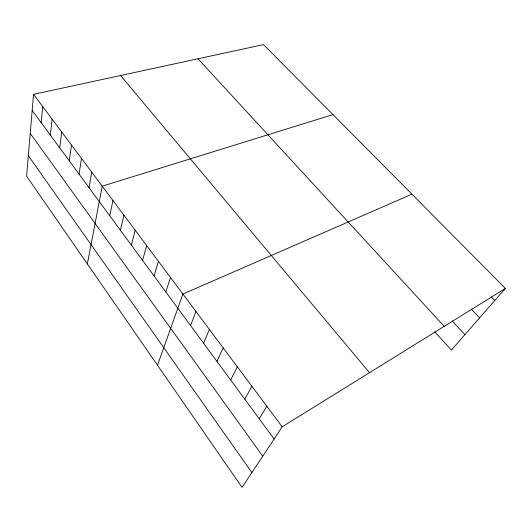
<?xml version="1.0" encoding="UTF-8"?>
<svg xmlns="http://www.w3.org/2000/svg" width="532" height="532" viewBox="0 0 532 532"><rect width="100%" height="100%" fill="white"/><g stroke="black" fill="none" stroke-linecap="round" stroke-linejoin="round"><path stroke-width="0.8" d="M33.549 94.344L26.6 176.172L242.06 487.385L282.206 426.804L505.4 288.417L263.52 44.615L33.549 94.344L282.206 426.804M41.163 122.646L42.726 106.613M50.334 135.101L52.103 119.155M59.704 147.823L61.692 131.969M69.273 160.824L71.487 145.07M79.055 174.11L81.502 158.463M89.057 187.69L91.75 172.155M87.361 263.938L102.23 186.167L332.966 114.619M109.738 215.779L112.95 200.504M120.438 230.303L123.923 215.174M131.384 245.166L135.161 230.196M142.583 260.381L146.666 245.578M154.054 275.955L158.45 261.338M165.798 291.908L170.526 277.485M157.505 365.245L182.902 294.03L411.914 194.193M190.536 325.498L195.982 311.513M203.57 343.2L209.402 329.461M216.943 361.361L223.187 347.888M230.669 380.001L237.339 366.814M244.767 399.146L251.889 386.259M259.244 418.804L266.838 406.248M505.4 288.417L451.395 350.089L434.73 331.769M491.322 297.002L494.78 300.547M471.332 309.125L479.631 317.843M452.147 320.942L464.908 334.661M197.984 58.786L444.22 326.349M120.565 75.524L369.507 372.673M32.179 110.45L274.12 439.006M30.231 133.406L262.748 456.163M28.336 155.716L251.882 472.562"/></g></svg>
